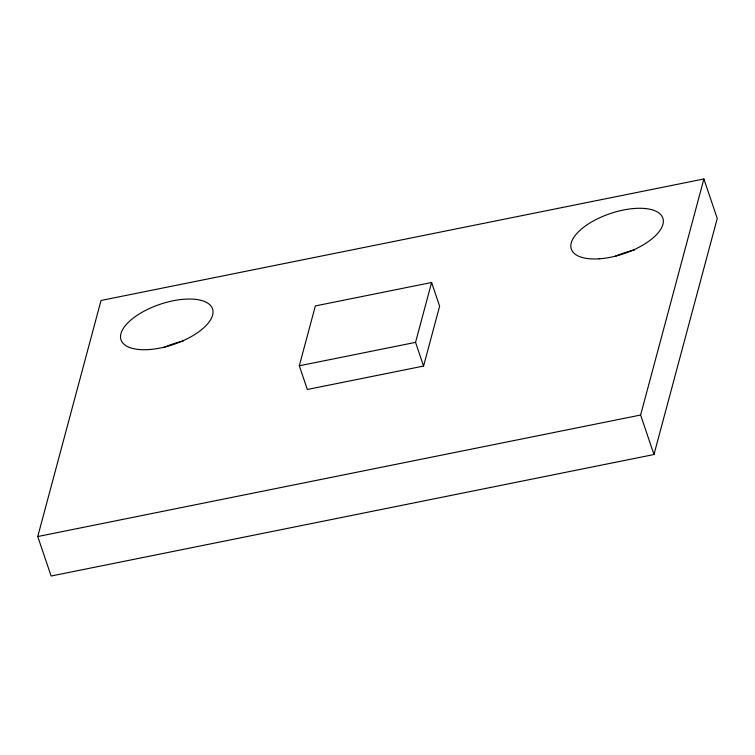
<?xml version="1.0" encoding="UTF-8"?>
<svg xmlns="http://www.w3.org/2000/svg" width="755" height="755" viewBox="0 0 755 755"><rect width="100%" height="100%" fill="white"/><g stroke="black" fill="none" stroke-linecap="round" stroke-linejoin="round"><path stroke-width="1.13" d="M37.75 536.541L101.028 300.471L703.887 178.973L717.25 218.459L653.972 454.529L51.113 576.027L37.75 536.541L640.608 415.033L703.887 178.973M299.31 365.788L315.354 305.926L431.596 282.493L439.618 306.19L423.574 366.062L307.332 389.486L299.31 365.788L415.552 342.364L431.596 282.493M640.608 415.033L653.972 454.529M415.552 342.364L423.574 366.062M615.051 256.37A48.32 21.187 -18.7 0 1 634.596 249.971M163.722 347.583A48.32 21.187 -18.7 0 1 183.191 340.986M599.102 258.814A48.32 21.187 -18.7 0 0 662.994 218.591A48.32 21.187 -18.7 0 0 589.145 223.461A48.32 21.187 -18.7 0 0 599.102 258.814M148.801 349.574A48.32 21.187 -18.7 0 0 212.684 309.352A48.32 21.187 -18.7 0 0 138.835 314.222A48.32 21.187 -18.7 0 0 148.801 349.574"/></g></svg>
